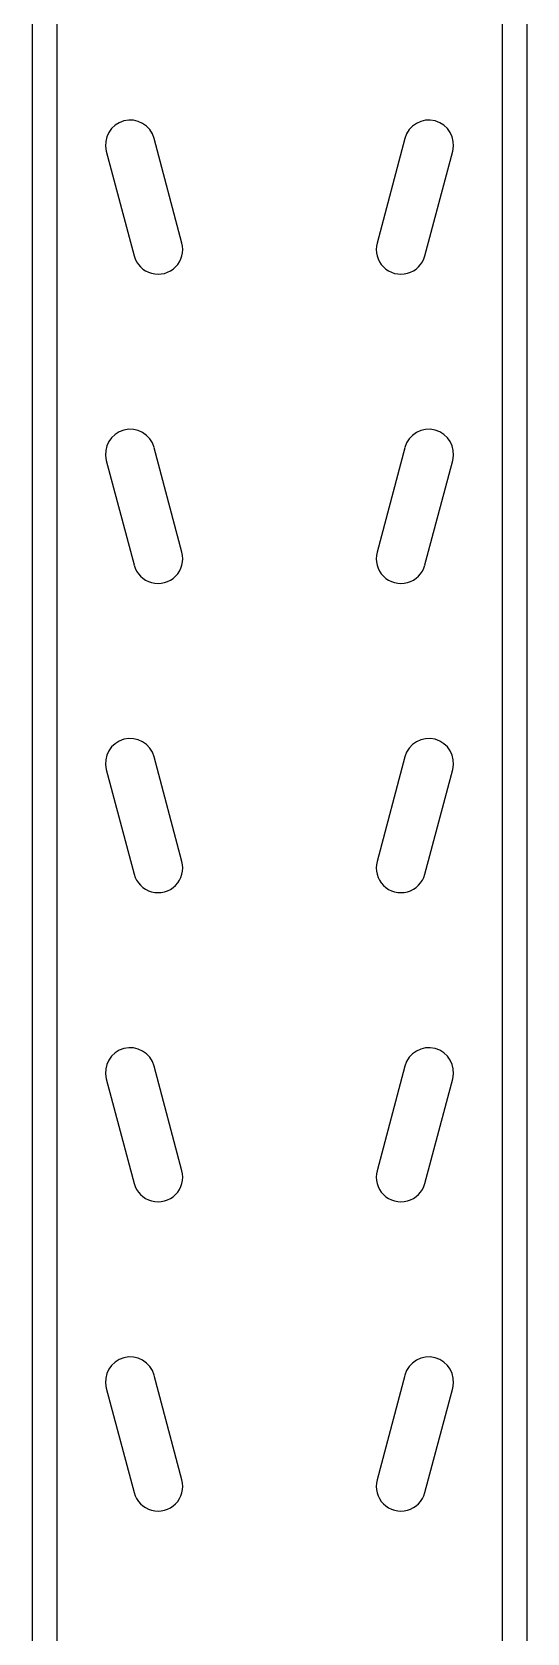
# Model space of a CAD drawing. Header units: millimetres. Extents: x 1193 to 1348, y -534 to 551.
# Drawn here: x 1230.3 to 1310.3, y -256.4 to 2.5 of the extents above; entities that cross this region are included whole.
import ezdxf

# ---------------------------------------------------------------- set-up
doc = ezdxf.new("R2010")
doc.units = ezdxf.units.MM

# ---------------------------------------------------------------- blocks, each defined once
blk = doc.blocks.new('DI_COLUNA_FRONTAL_80')
at = {"color": 7, "linetype": 'Continuous', "lineweight": 25}
for p, q in [((-40, 1004.76), (-40, 104.76)), ((-36, 1004.76), (-36, 104.76)), ((36, 1004.76), (36, 104.76)), ((40, 1004.76), (40, 104.76)), ((-15.77, 422.33), (-20.27, 439.24)), ((20.27, 439.24), (15.77, 422.33)), ((-28, 437.19), (-23.5, 420.28)), ((23.5, 420.28), (28, 437.19)), ((-15.77, 372.33), (-20.27, 389.24)), ((20.27, 389.24), (15.77, 372.33)), ((-28, 387.19), (-23.5, 370.28)), ((23.5, 370.28), (28, 387.19)), ((-15.77, 322.33), (-20.27, 339.24)), ((20.27, 339.24), (15.77, 322.33)), ((-28, 337.19), (-23.5, 320.28)), ((23.5, 320.28), (28, 337.19)), ((-15.77, 272.33), (-20.27, 289.24)), ((20.27, 289.24), (15.77, 272.33)), ((-28, 287.19), (-23.5, 270.28)), ((23.5, 270.28), (28, 287.19)), ((-15.77, 222.33), (-20.27, 239.24)), ((20.27, 239.24), (15.77, 222.33)), ((-28, 237.19), (-23.5, 220.28)), ((23.5, 220.28), (28, 237.19))]:
    blk.add_line(p, q, dxfattribs=at)
for centre, start, end in [((-24.13, 438.22), 14.9006, 194.9006), ((24.13, 438.22), 345.0994, 165.0994), ((-19.63, 421.3), 194.9006, 14.9006), ((19.63, 421.3), 165.0994, 345.0994), ((-24.13, 388.22), 14.9006, 194.9006), ((24.13, 388.22), 345.0994, 165.0994), ((-19.63, 371.3), 194.9006, 14.9006), ((19.63, 371.3), 165.0994, 345.0994), ((-24.13, 338.22), 14.9006, 194.9006), ((24.13, 338.22), 345.0994, 165.0994), ((-19.63, 321.3), 194.9006, 14.9006), ((19.63, 321.3), 165.0994, 345.0994), ((-24.13, 288.22), 14.9006, 194.9006), ((24.13, 288.22), 345.0994, 165.0994), ((-19.63, 271.3), 194.9006, 14.9006), ((19.63, 271.3), 165.0994, 345.0994), ((-24.13, 238.22), 14.9006, 194.9006), ((24.13, 238.22), 345.0994, 165.0994), ((-19.63, 221.3), 194.9006, 14.9006), ((19.63, 221.3), 165.0994, 345.0994)]:
    blk.add_arc(centre, 4, start, end, dxfattribs=at)

msp = doc.modelspace()

# ---------------------------------------------------------------- block references
msp.add_blockref('DI_COLUNA_FRONTAL_80', (1270.33, -453.93))

doc.saveas('drawing.dxf')
